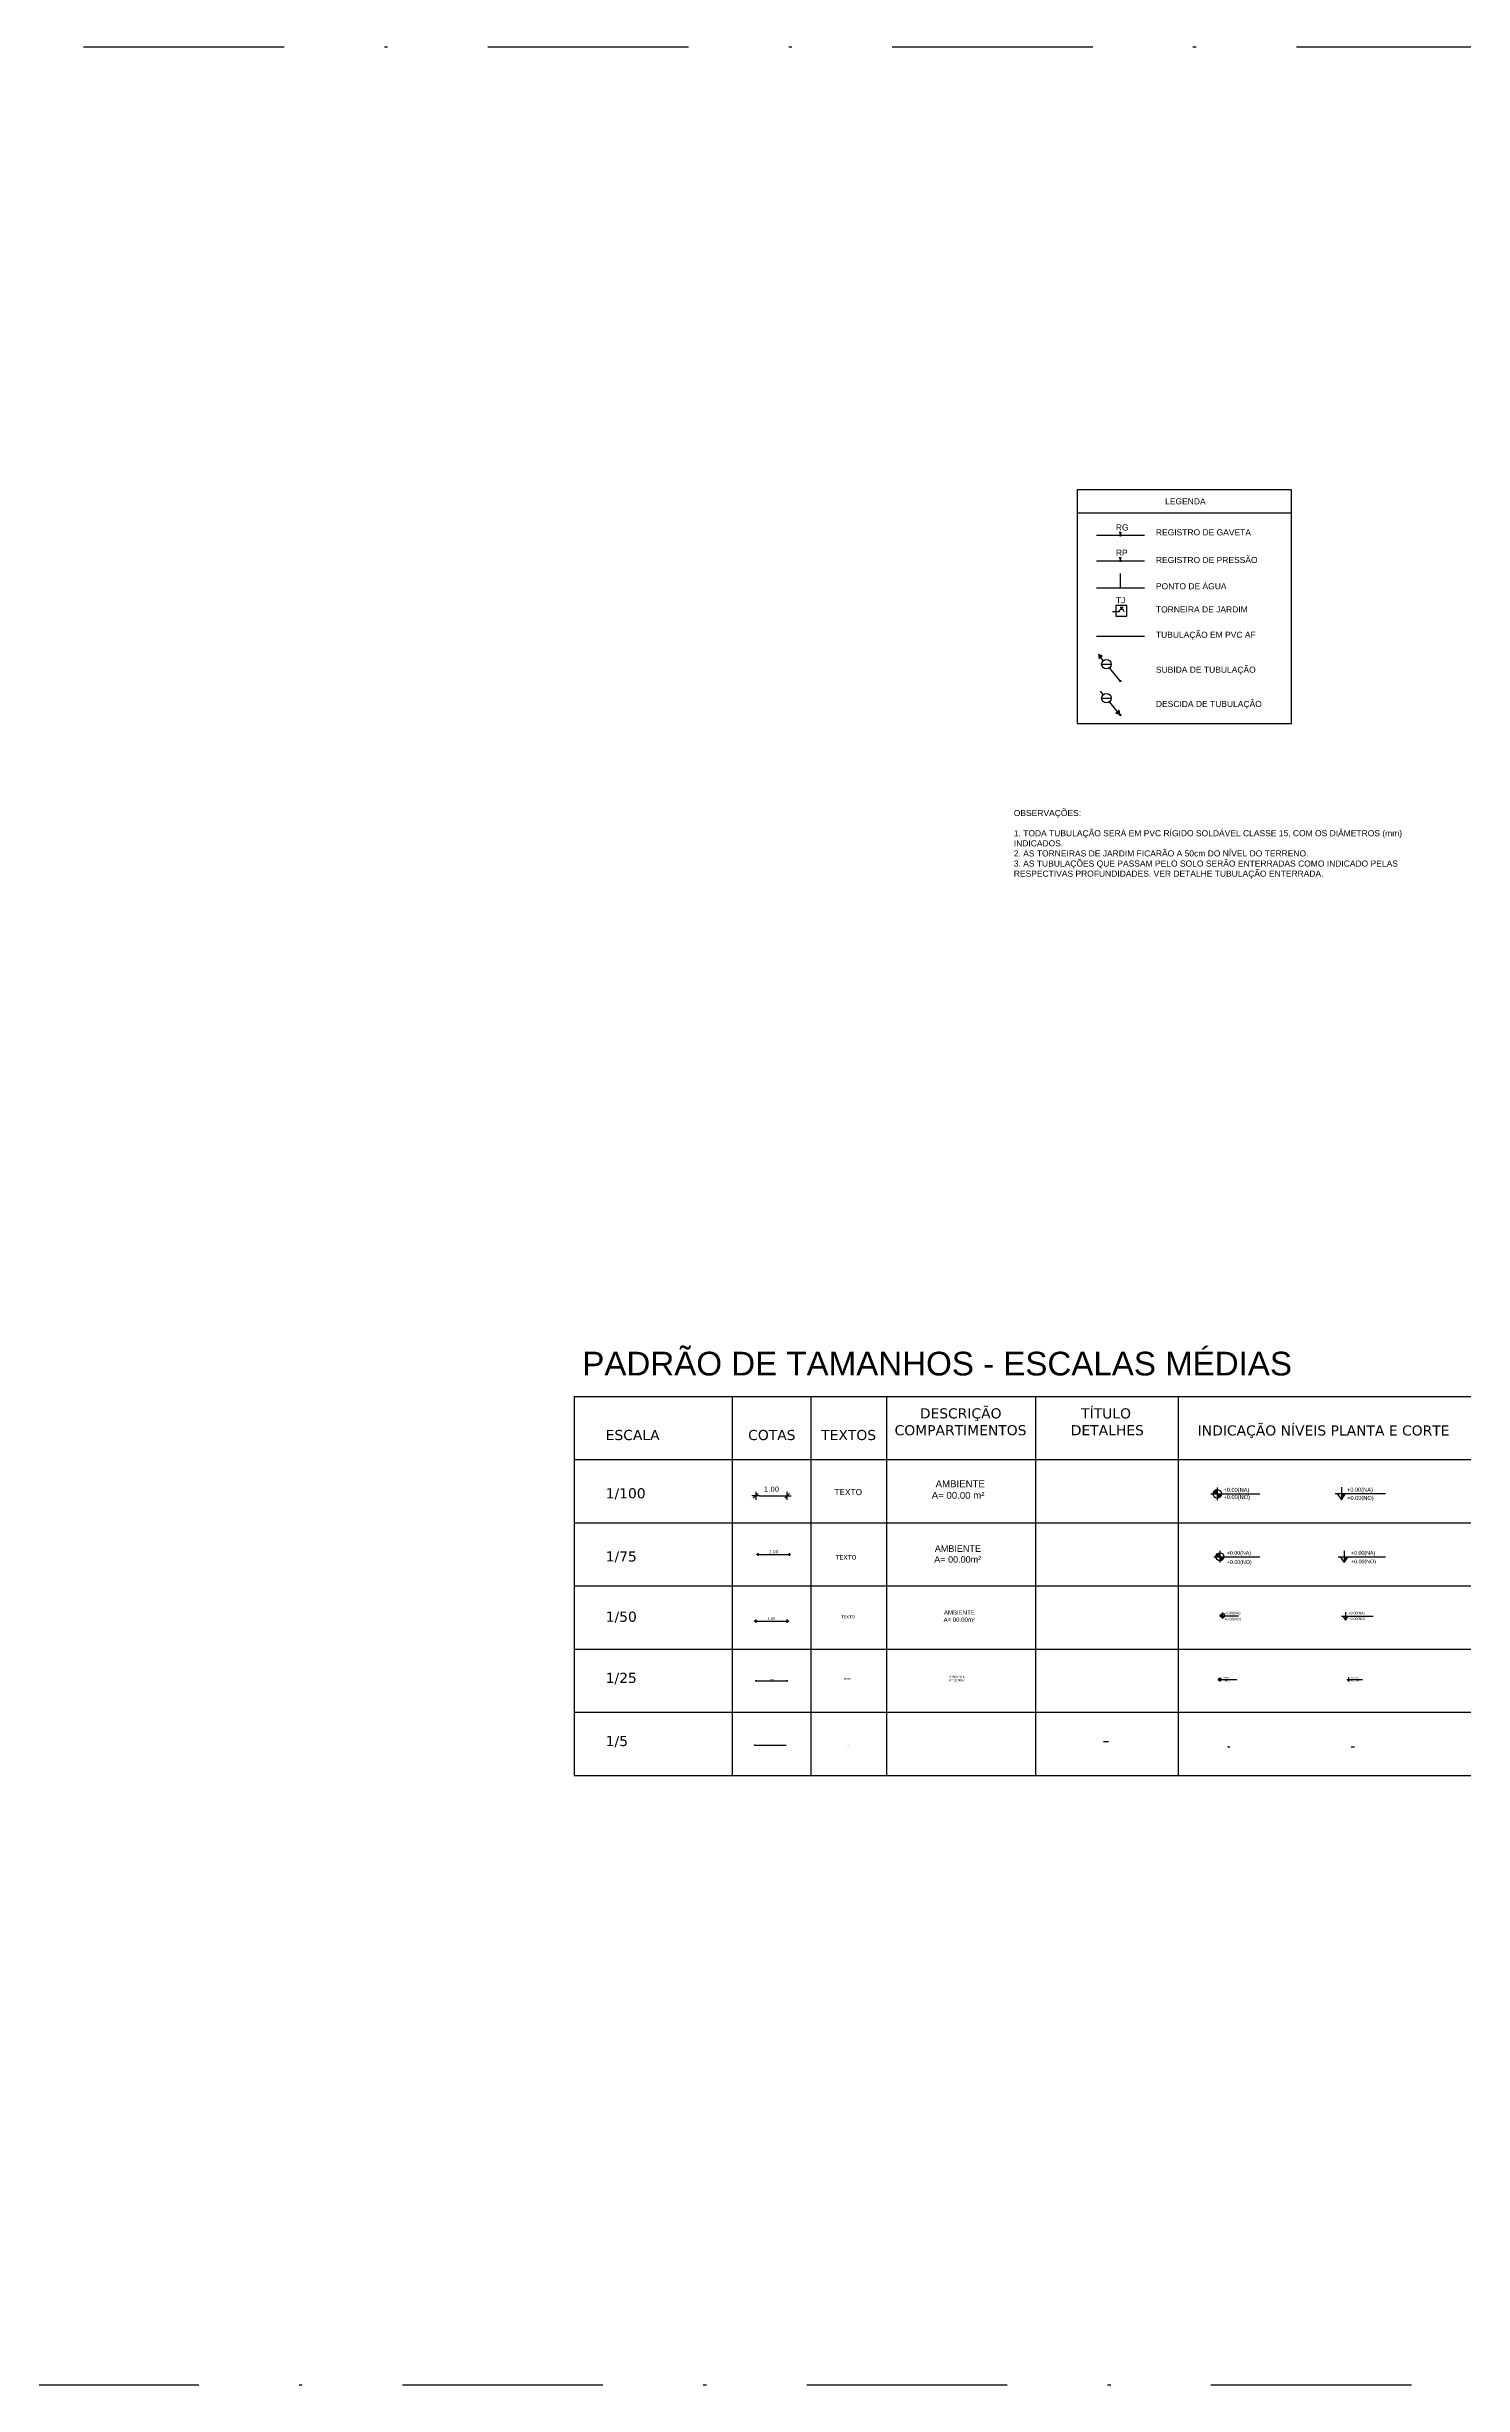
# Model space of a CAD drawing. Extents: x 354 to 566, y 99 to 173.
# Drawn here: x 484.7 to 529.5, y 98.7 to 172.7 of the extents above; entities that cross this region are included whole.
import ezdxf

# ---------------------------------------------------------------- set-up
doc = ezdxf.new("R2010")
doc.units = 0
doc.header["$MEASUREMENT"] = 0
doc.linetypes.add('DASHDOT', pattern=[25.4, 12.7, -6.35, 0, -6.35])
doc.layers.get('0').update_dxf_attribs({"linetype": 'CONTINUOUS'})
doc.layers.get('DEFPOINTS').update_dxf_attribs({"linetype": 'CONTINUOUS'})
for name, color, linetype in [('AF', 5, 'CONTINUOUS'), ('ARQ-CTA-1_025', 1, 'CONTINUOUS'), ('ARQ-CTA-1_050', 1, 'CONTINUOUS'), ('ARQ-CTA-1_100', 1, 'CONTINUOUS'), ('ARQ-HTC', 9, 'CONTINUOUS'), ('ARQ-SMB-1_025', 1, 'CONTINUOUS'), ('ARQ-SMB-1_050', 1, 'CONTINUOUS'), ('ARQ-SMB-1_075', 1, 'CONTINUOUS'), ('ARQ-SMB-1_100', 1, 'CONTINUOUS'), ('ARQ-TXT', 2, 'CONTINUOUS'), ('ARQ-TXT-1_025', 2, 'CONTINUOUS'), ('ARQ-TXT-1_050', 2, 'CONTINUOUS'), ('ARQ-TXT-1_075', 2, 'CONTINUOUS'), ('ARQ-TXT-1_100', 2, 'CONTINUOUS'), ('INST', 1, 'CONTINUOUS'), ('T-AF', 7, 'CONTINUOUS')]:
    doc.layers.add(name, color=color, linetype=linetype)
doc.styles.add('ESC-50-A20', font='arial.ttf', dxfattribs={"height": 0.1})
doc.styles.add('FNDE Text Cota 0075', font='verdana.ttf', dxfattribs={"height": 0.1})
doc.styles.add('FNDE Texto Cota 0005', font='verdana.ttf', dxfattribs={"height": 0.008})
doc.styles.add('FNDE Texto Cota 0025', font='verdana.ttf', dxfattribs={"height": 0.04})
doc.styles.add('FNDE Texto Cota 0050', font='verdana.ttf', dxfattribs={"height": 0.08})
doc.styles.add('FNDE Texto Cota 0100', font='verdana.ttf', dxfattribs={"height": 0.16})
doc.dimstyles.new('FNDE 1-0005', dxfattribs={"dimscale": 2.5, "dimtxt": 0.008, "dimasz": 0.0025, "dimexe": 0.15, "dimexo": 0.15, "dimgap": 0.0025, "dimtad": 1, "dimzin": 4, "dimdsep": 46, "dimtxsty": 'FNDE Texto Cota 0005', "dimblk": 'tic', "dimcen": 0.15, "dimdle": 0.15, "dimse1": 1, "dimse2": 1, "dimclrd": 251, "dimclre": 251, "dimclrt": 256, "dimaunit": 1, "dimadec": 3, "dimazin": 0, "dimtfac": 1, "dimtix": 1, "dimtmove": 2, "dimatfit": 3, "dimldrblk": 'tic', "dimfxl": 0.15, "dimtvp": 1, "dimtolj": 1, "dimtzin": 0, "dimarcsym": 0})
doc.dimstyles.new('FNDE 1-0025', dxfattribs={"dimscale": 5, "dimtxt": 0.04, "dimasz": 0.0035, "dimexe": 0.15, "dimexo": 0.15, "dimgap": 0.0025, "dimtad": 1, "dimzin": 1, "dimdsep": 46, "dimtxsty": 'FNDE Texto Cota 0025', "dimblk": 'tic', "dimcen": 0.015, "dimdle": 0.15, "dimse1": 1, "dimse2": 1, "dimclrd": 251, "dimclre": 251, "dimclrt": 256, "dimaunit": 1, "dimadec": 3, "dimazin": 0, "dimtfac": 1, "dimtix": 1, "dimtmove": 2, "dimatfit": 3, "dimfxl": 0.15, "dimtvp": 1, "dimtolj": 1, "dimtzin": 0, "dimarcsym": 0})
doc.dimstyles.new('FNDE 1-0050', dxfattribs={"dimscale": 5, "dimtxt": 0.08, "dimasz": 0.01, "dimexe": 0.15, "dimexo": 0.15, "dimgap": 0.01, "dimtad": 1, "dimzin": 1, "dimdsep": 46, "dimtxsty": 'FNDE Texto Cota 0050', "dimblk": 'tic', "dimcen": 0.015, "dimdle": 0.15, "dimse1": 1, "dimse2": 1, "dimclrd": 251, "dimclre": 251, "dimclrt": 256, "dimaunit": 1, "dimadec": 3, "dimazin": 0, "dimtfac": 1, "dimtix": 1, "dimtmove": 2, "dimatfit": 3, "dimfxl": 0.15, "dimtvp": 1, "dimtolj": 1, "dimtzin": 0, "dimarcsym": 0})
doc.dimstyles.new('FNDE 1-0100', dxfattribs={"dimscale": 2.5, "dimtxt": 0.16, "dimasz": 0.05, "dimexe": 0.15, "dimexo": 0.15, "dimgap": 0.05, "dimtad": 1, "dimzin": 4, "dimdsep": 46, "dimtxsty": 'FNDE Texto Cota 0100', "dimblk": 'tic', "dimcen": 0.15, "dimdle": 0.15, "dimse1": 1, "dimse2": 1, "dimclrd": 251, "dimclre": 251, "dimclrt": 256, "dimaunit": 1, "dimadec": 3, "dimazin": 0, "dimtfac": 1, "dimtix": 1, "dimtmove": 2, "dimatfit": 3, "dimldrblk": 'tic', "dimfxl": 0.15, "dimtvp": 1, "dimtolj": 1, "dimtzin": 0, "dimarcsym": 0})
doc.dimstyles.new('FNDE 1-075', dxfattribs={"dimscale": 2.5, "dimtxt": 0.1, "dimasz": 0.015, "dimexe": 0.15, "dimexo": 0.15, "dimgap": 0.015, "dimtad": 1, "dimzin": 4, "dimdsep": 46, "dimtxsty": 'FNDE Text Cota 0075', "dimblk": 'tic', "dimcen": 0.025, "dimdle": 0.15, "dimse1": 1, "dimse2": 1, "dimclrd": 251, "dimclre": 251, "dimclrt": 256, "dimaunit": 1, "dimadec": 3, "dimazin": 0, "dimtfac": 1, "dimtix": 1, "dimtmove": 2, "dimatfit": 3, "dimldrblk": 'DOTSMALL', "dimfxl": 0.15, "dimtvp": 1, "dimtolj": 1, "dimtzin": 0, "dimarcsym": 0})

# ---------------------------------------------------------------- blocks, each defined once
blk = doc.blocks.new('FNDE-Nível Corte-1_050')
blk.add_hatch(color=251).paths.add_polyline_path([(140.657, -0.187), (140.741, -0.187), (140.657, -0.313)])
at = {"color": 251}
for p, q in [((140.531, -0.187), (141.531, -0.187)), ((140.657, -0.061), (140.657, -0.313))]:
    blk.add_line(p, q, dxfattribs=at)
blk.add_lwpolyline([(140.573, -0.187), (140.657, -0.313), (140.741, -0.187)], dxfattribs=at)
blk = doc.blocks.new('FNDE-Nível Planta-1_100')
at = {"linetype": 'Continuous', "ltscale": 0.5}
h = blk.add_hatch(color=1, dxfattribs=at)
h.paths.add_polyline_path([(135.657, 7.813), (135.657, 7.981, 0.414214), (135.489, 7.813)])
h.paths.add_polyline_path([(135.657, 7.813), (135.657, 7.645, 0.414214), (135.825, 7.813)])
at = {"color": 1}
for p, q in [((135.405, 7.813), (135.825, 7.813)), ((135.657, 8.065), (135.657, 7.561)), ((135.825, 7.813), (137.338, 7.813))]:
    blk.add_line(p, q, dxfattribs=at)
blk.add_circle((135.657, 7.813), 0.168, dxfattribs=at)
blk = doc.blocks.new('tic')
at = {"color": 251}
for p, q in [((-1, 0), (1, 0)), ((0, -1), (0, 1))]:
    blk.add_line(p, q, dxfattribs=at)
blk.add_line((-0.6, -0.6), (0.6, 0.6))
blk = doc.blocks.new('*D21')
at = {"layer": 'ARQ-CTA-1_025', "color": 251, "lineweight": -2}
blk.add_line((507.135, 120.96), (508.1, 120.96), dxfattribs=at)
at = {"layer": 'DEFPOINTS', "color": 0}
for p in [(508.117, 120.96), (507.117, 119.96), (508.117, 119.96)]:
    blk.add_point(p, dxfattribs=at)
at = {"layer": 'ARQ-CTA-1_025', "color": 251, "lineweight": -2, "xscale": 0.0175, "yscale": 0.0175, "zscale": 0.0175, "rotation": 180}
blk.add_blockref('tic', (507.117, 120.96), dxfattribs=at)
at = {"layer": 'ARQ-CTA-1_025', "color": 251, "lineweight": -2, "xscale": 0.0175, "yscale": 0.0175, "zscale": 0.0175}
blk.add_blockref('tic', (508.117, 120.96), dxfattribs=at)
at = {"layer": 'ARQ-CTA-1_025', "insert": (507.617, 120.993), "char_height": 0.04, "attachment_point": 5, "style": 'FNDE Texto Cota 0025'}
blk.add_mtext('\\A1;1.00', dxfattribs=at)
blk = doc.blocks.new('*D22')
at = {"layer": 'ARQ-CTA-1_100', "color": 251, "lineweight": -2}
blk.add_line((507.242, 126.815), (507.992, 126.815), dxfattribs=at)
at = {"layer": 'DEFPOINTS', "color": 0}
for p in [(508.117, 126.815), (507.117, 125.96), (508.117, 125.96)]:
    blk.add_point(p, dxfattribs=at)
at = {"layer": 'ARQ-CTA-1_100', "color": 251, "lineweight": -2, "xscale": 0.125, "yscale": 0.125, "zscale": 0.125, "rotation": 180}
blk.add_blockref('tic', (507.117, 126.815), dxfattribs=at)
at = {"layer": 'ARQ-CTA-1_100', "color": 251, "lineweight": -2, "xscale": 0.125, "yscale": 0.125, "zscale": 0.125}
blk.add_blockref('tic', (508.117, 126.815), dxfattribs=at)
at = {"layer": 'ARQ-CTA-1_100', "insert": (507.617, 127.024), "char_height": 0.16, "attachment_point": 5, "style": 'FNDE Texto Cota 0100'}
blk.add_mtext('\\A1;1.00', dxfattribs=at)
blk = doc.blocks.new('FNDE-Nível Planta-1_025')
at = {"linetype": 'Continuous', "ltscale": 0.5}
h = blk.add_hatch(color=251, dxfattribs=at)
h.paths.add_polyline_path([(135.657, 3.813), (135.657, 3.855, 0.414214), (135.615, 3.813)])
h.paths.add_polyline_path([(135.657, 3.813), (135.657, 3.771, 0.414214), (135.699, 3.813)])
at = {"color": 251}
for p, q in [((135.594, 3.813), (135.699, 3.813)), ((135.657, 3.876), (135.657, 3.75)), ((135.699, 3.813), (136.199, 3.813))]:
    blk.add_line(p, q, dxfattribs=at)
blk.add_circle((135.657, 3.813), 0.042, dxfattribs=at)
blk = doc.blocks.new('FNDE-Nível Planta-1_050')
at = {"linetype": 'Continuous', "ltscale": 0.5}
h = blk.add_hatch(color=251, dxfattribs=at)
h.paths.add_polyline_path([(135.698, 5.827), (135.698, 5.894, 0.414214), (135.631, 5.827)])
h.paths.add_polyline_path([(135.698, 5.827), (135.698, 5.76, 0.414214), (135.766, 5.827)])
at = {"color": 251}
for p, q in [((135.698, 5.928), (135.698, 5.726)), ((135.598, 5.827), (135.766, 5.827)), ((135.766, 5.827), (136.198, 5.827))]:
    blk.add_line(p, q, dxfattribs=at)
blk.add_circle((135.698, 5.827), 0.0672, dxfattribs=at)
blk = doc.blocks.new('FNDE-Nível Corte-1_100')
blk.add_hatch(color=251).paths.add_polyline_path([(140.657, 1.813), (140.825, 1.813), (140.657, 1.561)])
at = {"color": 251}
for p, q in [((140.657, 2.065), (140.657, 1.561)), ((140.405, 1.813), (142.405, 1.813))]:
    blk.add_line(p, q, dxfattribs=at)
blk.add_lwpolyline([(140.489, 1.813), (140.657, 1.561), (140.825, 1.813)], dxfattribs=at)
blk = doc.blocks.new('FNDE-Nível Corte-1_025')
blk.add_hatch(color=251).paths.add_polyline_path([(140.657, -2.479), (140.699, -2.479), (140.657, -2.542)])
at = {"color": 251}
for p, q in [((140.594, -2.479), (141.094, -2.479)), ((140.657, -2.416), (140.657, -2.542))]:
    blk.add_line(p, q, dxfattribs=at)
blk.add_lwpolyline([(140.615, -2.479), (140.657, -2.542), (140.699, -2.479)], dxfattribs=at)
blk = doc.blocks.new('*D18')
at = {"layer": 'ARQ-CTA-1_050', "color": 251, "lineweight": -2}
blk.add_line((507.167, 122.847), (508.067, 122.847), dxfattribs=at)
at = {"layer": 'DEFPOINTS', "color": 0}
for p in [(507.117, 123.391), (508.117, 123.391), (508.117, 122.847)]:
    blk.add_point(p, dxfattribs=at)
at = {"layer": 'ARQ-CTA-1_050', "color": 251, "lineweight": -2, "xscale": 0.05, "yscale": 0.05, "zscale": 0.05, "rotation": 180}
blk.add_blockref('tic', (507.117, 122.847), dxfattribs=at)
at = {"layer": 'ARQ-CTA-1_050', "color": 251, "lineweight": -2, "xscale": 0.05, "yscale": 0.05, "zscale": 0.05}
blk.add_blockref('tic', (508.117, 122.847), dxfattribs=at)
at = {"layer": 'ARQ-CTA-1_050', "insert": (507.617, 122.93), "char_height": 0.08, "attachment_point": 5, "style": 'FNDE Texto Cota 0050'}
blk.add_mtext('\\A1;1.00', dxfattribs=at)
blk = doc.blocks.new('*D19')
at = {"layer": 'ARQ-HTC', "color": 251, "linetype": 'Continuous', "lineweight": -2}
blk.add_line((507.222, 124.957), (508.147, 124.957), dxfattribs=at)
at = {"layer": 'DEFPOINTS', "color": 0, "linetype": 'Continuous'}
for p in [(507.184, 125.082), (508.184, 125.082), (508.184, 124.957)]:
    blk.add_point(p, dxfattribs=at)
at = {"layer": 'ARQ-HTC', "color": 251, "linetype": 'Continuous', "lineweight": -2, "xscale": 0.0375, "yscale": 0.0375, "zscale": 0.0375, "rotation": 180}
blk.add_blockref('tic', (507.184, 124.957), dxfattribs=at)
at = {"layer": 'ARQ-HTC', "color": 251, "linetype": 'Continuous', "lineweight": -2, "xscale": 0.0375, "yscale": 0.0375, "zscale": 0.0375}
blk.add_blockref('tic', (508.184, 124.957), dxfattribs=at)
at = {"layer": 'ARQ-HTC', "linetype": 'Continuous', "insert": (507.684, 125.047), "char_height": 0.1, "attachment_point": 5, "style": 'FNDE Text Cota 0075'}
blk.add_mtext('\\A1;1.00', dxfattribs=at)
blk = doc.blocks.new('_DOTSMALL')
at = {"color": 0, "linetype": 'ByBlock', "const_width": 0.5}
blk.add_lwpolyline([(-0.0625, 0, 1), (0.0625, 0, 1)], format="xyb", close=True, dxfattribs=at)
blk = doc.blocks.new('*D20')
at = {"layer": 'ARQ-HTC', "color": 251, "linetype": 'Continuous', "lineweight": -2}
blk.add_line((507.078, 118.924), (508.065, 118.924), dxfattribs=at)
at = {"layer": 'DEFPOINTS', "color": 0, "linetype": 'Continuous'}
for p in [(507.072, 119.001), (508.072, 119.019), (508.072, 118.924)]:
    blk.add_point(p, dxfattribs=at)
at = {"layer": 'ARQ-HTC', "color": 251, "linetype": 'Continuous', "lineweight": -2, "xscale": 0.00625, "yscale": 0.00625, "zscale": 0.00625, "rotation": 180}
blk.add_blockref('tic', (507.072, 118.924), dxfattribs=at)
at = {"layer": 'ARQ-HTC', "color": 251, "linetype": 'Continuous', "lineweight": -2, "xscale": 0.00625, "yscale": 0.00625, "zscale": 0.00625}
blk.add_blockref('tic', (508.072, 118.924), dxfattribs=at)
at = {"layer": 'ARQ-HTC', "linetype": 'Continuous', "insert": (507.572, 118.934), "char_height": 0.008, "attachment_point": 5, "style": 'FNDE Texto Cota 0005'}
blk.add_mtext('\\A1;1.00', dxfattribs=at)

msp = doc.modelspace()

# ---------------------------------------------------------------- hatches: boundary and pattern name
at = {"layer": 'T-AF'}
for points in [[(517.959, 153.46), (517.98, 153.319), (518.092, 153.412)], [(518.65, 151.552), (518.629, 151.693), (518.516, 151.6)]]:
    msp.add_hatch(color=5, dxfattribs=at).paths.add_polyline_path(points)

# ---------------------------------------------------------------- linework, layer by layer
at = {"color": 251}
for p, q in [((501.367, 129.96), (550.241, 129.96)), ((501.367, 129.96), (501.367, 117.96)), ((506.367, 129.96), (506.367, 117.96)), ((508.867, 129.96), (508.867, 117.96)), ((511.258, 129.96), (511.258, 117.96)), ((515.973, 129.96), (515.973, 117.96)), ((520.489, 129.96), (520.489, 117.96)), ((501.367, 127.96), (550.241, 127.96)), ((501.367, 127.96), (550.241, 127.96)), ((501.367, 125.96), (550.241, 125.96)), ((501.367, 123.96), (550.241, 123.96)), ((501.367, 121.96), (550.241, 121.96)), ((501.367, 119.96), (550.241, 119.96)), ((501.367, 117.96), (550.241, 117.96))]:
    msp.add_line(p, q, dxfattribs=at)
at = {"linetype": 'DASHDOT', "ltscale": 0.5}
msp.add_lwpolyline([(383.438, 172.698), (566.282, 172.698), (566.282, 98.653), (383.438, 98.653)], close=True, dxfattribs=at)
at = {"layer": 'AF', "linetype": 'Continuous'}
msp.add_line((517.906, 154.036), (519.424, 154.036), dxfattribs=at)
at = {"layer": 'ARQ-HTC', "color": 5, "linetype": 'Continuous'}
msp.add_line((518.131, 119.038), (518.287, 119.038), dxfattribs=at)
at = {"layer": 'INST', "color": 2}
for p, q in [((524.083, 158.673), (517.298, 158.673)), ((517.298, 158.673), (517.298, 151.27)), ((524.083, 151.27), (524.083, 158.673)), ((524.083, 157.928), (517.298, 157.928)), ((517.298, 151.27), (524.083, 151.27))]:
    msp.add_line(p, q, dxfattribs=at)
at = {"layer": 'INST', "color": 6, "linetype": 'Continuous'}
for p, q in [((517.906, 157.232), (519.424, 157.232)), ((517.906, 156.422), (519.424, 156.422)), ((517.906, 155.57), (519.424, 155.57)), ((518.665, 155.57), (518.665, 156.017))]:
    msp.add_line(p, q, dxfattribs=at)
at = {"layer": 'INST', "color": 4, "linetype": 'Continuous'}
for p, q in [((518.665, 157.322), (518.627, 157.322)), ((518.627, 157.322), (518.701, 157.322)), ((518.665, 157.267), (518.665, 157.322)), ((518.627, 156.511), (518.701, 156.511)), ((518.665, 156.511), (518.627, 156.511)), ((518.665, 156.456), (518.665, 156.511)), ((518.685, 154.946), (518.655, 154.946)), ((518.655, 154.946), (518.701, 154.946)), ((518.701, 154.883), (518.701, 154.946)), ((518.748, 154.946), (518.701, 154.946)), ((518.718, 154.946), (518.748, 154.946))]:
    msp.add_line(p, q, dxfattribs=at)
at = {"layer": 'INST', "color": 5, "linetype": 'Continuous'}
msp.add_line((518.621, 154.802), (518.412, 154.802), dxfattribs=at)
at = {"layer": 'INST', "color": 1, "linetype": 'Continuous', "const_width": 0.0425, "flags": 128}
for points in [[(518.644, 157.232, 1), (518.686, 157.232, 1)], [(518.644, 156.422, 1), (518.686, 156.422, 1)]]:
    msp.add_lwpolyline(points, format="xyb", close=True, dxfattribs=at)
at = {"layer": 'INST', "color": 3, "linetype": 'Continuous', "flags": 128}
msp.add_lwpolyline([(518.525, 154.669), (518.865, 154.669), (518.865, 155.009), (518.525, 155.009)], close=True, dxfattribs=at)
at = {"layer": 'INST', "color": 5, "linetype": 'Continuous'}
msp.add_arc((518.701, 154.802), 0.0806, 0, 180, dxfattribs=at)
at = {"layer": 'T-AF', "color": 5}
for p, q in [((517.959, 153.46), (518.092, 153.412)), ((517.98, 153.319), (518.092, 153.412)), ((518.123, 153.263), (518.038, 153.367)), ((518.059, 153.424), (518.064, 153.389)), ((518.072, 153.149), (518.375, 153.149)), ((518.65, 152.629), (518.32, 153.031)), ((518.123, 152.186), (518.038, 152.29)), ((518.072, 152.072), (518.375, 152.072)), ((518.65, 151.552), (518.32, 151.955)), ((518.629, 151.693), (518.516, 151.6)), ((518.65, 151.552), (518.516, 151.6)), ((518.65, 151.552), (518.629, 151.693))]:
    msp.add_line(p, q, dxfattribs=at)
for centre, radius in [((518.223, 153.149), 0.152), ((518.661, 152.615), 0.0182), ((518.223, 152.072), 0.152), ((518.661, 151.538), 0.0182)]:
    msp.add_circle(centre, radius, dxfattribs=at)

# ---------------------------------------------------------------- block references
at = {"layer": 'ARQ-SMB-1_025'}
for name, p in [('FNDE-Nível Planta-1_025', (386.157, 117.189)), ('FNDE-Nível Corte-1_025', (385.235, 123.481))]:
    msp.add_blockref(name, p, dxfattribs=at)
at = {"layer": 'ARQ-SMB-1_050'}
for name, p in [('FNDE-Nível Planta-1_050', (386.203, 117.192)), ('FNDE-Nível Corte-1_050', (385.137, 123.192))]:
    msp.add_blockref(name, p, dxfattribs=at)
at = {"layer": 'ARQ-SMB-1_050', "xscale": 0.1, "yscale": 0.1, "zscale": 0.1}
for name, p in [('FNDE-Nível Planta-1_050', (508.51, 118.287)), ('FNDE-Nível Corte-1_050', (511.919, 118.887))]:
    msp.add_blockref(name, p, dxfattribs=at)
at = {"layer": 'ARQ-SMB-1_100'}
for name, p, xscale, yscale, zscale in [('FNDE-Nível Planta-1_100', (413.206, 120.63), 0.8, 0.8, 0.8), ('FNDE-Nível Corte-1_100', (413.137, 125.438), 0.8, 0.8, 0.8), ('FNDE-Nível Planta-1_100', (420.073, 119.028), 0.75, 0.75, 0.75), ('FNDE-Nível Corte-1_100', (420.257, 123.528), 0.75, 0.75, 0.75)]:
    msp.add_blockref(name, p, dxfattribs=dict(at, xscale=xscale, yscale=yscale, zscale=zscale))

# ---------------------------------------------------------------- texts
at = {"layer": 'ARQ-SMB-1_025', "style": 'ESC-50-A20'}
for tag, p, s in [('+0.00(NA)', (521.876, 121.035), 'NA'), ('+0.00(NO)', (521.877, 120.94), 'NO'), ('+0.00(NA)', (525.955, 121.035), 'NA'), ('+0.00(NO)', (525.956, 120.945), 'NO')]:
    msp.add_attdef(tag, p, s, height=0.04, dxfattribs=at)
at = {"layer": 'ARQ-SMB-1_050', "style": 'ESC-50-A20'}
for tag, p, s, height in [('+0.00(NA)', (521.954, 123.064), 'NA', 0.08), ('+0.00(NO)', (521.956, 122.872), 'NO', 0.08), ('+0.00(NA)', (525.889, 123.063), 'NA', 0.08), ('+0.00(NO)', (525.89, 122.883), 'NO', 0.08), ('+0.00(NA)', (522.085, 118.874), 'NA', 0.008), ('+0.00(NO)', (522.085, 118.855), 'NO', 0.008), ('+0.00(NA)', (525.994, 118.874), 'NA', 0.008), ('+0.00(NO)', (525.994, 118.856), 'NO', 0.008)]:
    msp.add_attdef(tag, p, s, height=height, dxfattribs=at)
at = {"layer": 'ARQ-SMB-1_075', "style": 'ESC-50-A20'}
for tag, p, s in [('+0.00(NA)', (522.032, 124.947), 'NA'), ('+0.00(NO)', (522.034, 124.659), 'NO'), ('+0.00(NA)', (525.966, 124.947), 'NA'), ('+0.00(NO)', (525.969, 124.677), 'NO')]:
    msp.add_attdef(tag, p, s, height=0.12, dxfattribs=at)
at = {"layer": 'ARQ-SMB-1_100', "style": 'ESC-50-A20'}
for tag, p, s in [('+0.00(NA)', (521.928, 126.94), 'NA'), ('+0.00(NO)', (521.928, 126.712), 'NA'), ('+0.00(NA)', (525.839, 126.944), 'NA'), ('+0.00(NO)', (525.844, 126.685), 'NO')]:
    msp.add_attdef(tag, p, s, height=0.128, dxfattribs=at)
at = {"layer": 'ARQ-TXT', "attachment_point": 1, "style": 'ESC-50-A20'}
for s, width, gutter_width, insert, char_height in [('PADRÃO DE TAMANHOS - ESCALAS MÉDIAS', 23.10605, 12.5, (501.627, 131.377), 0.75), ('\\pi1.0553;{\\fVerdana|b0|i0|c0|p34;DESCRIÇÃO \\P\\pi0.25715;COMPARTIMENTOS}', 4.7147, 0.5, (511.258, 129.586), 0.32), ('\\pi1.4497;{\\fVerdana|b0|i0|c0|p34;TÍTULO\\P\\pi1.1201;DETALHES}', 4.51623, 0.5, (515.973, 129.586), 0.32), ('{\\fVerdana|b0|i0|c0|p34;ESCALA}', 4, 0.5, (502.367, 128.901), 0.32), ('\\pi0.51168;{\\fVerdana|b0|i0|c0|p34;COTAS}', 2.5, 0.5, (506.367, 128.901), 0.32), ('\\pi0.32317;{\\fVerdana|b0|i0|c0|p34;TEXTOS}', 2.39053, 0.5, (508.867, 128.901), 0.32), ('\\pi0.6234;{\\fVerdana|b0|i0|c0|p34;INDICAÇÃO NÍVEIS PLANTA E CORTE}', 9.49351, 0.5, (520.489, 129.045), 0.32), ('{\\fVerdana|b0|i0|c0|p34;1/100}', 8.52818, 0.5, (502.367, 127.056), 0.32), ('{\\fVerdana|b0|i0|c0|p34;1/75}', 8.52818, 0.5, (502.367, 125.056), 0.32), ('{\\fVerdana|b0|i0|c0|p34;1/50}', 8.52818, 0.5, (502.367, 123.148), 0.32), ('{\\fVerdana|b0|i0|c0|p34;1/25}', 8.52818, 0.5, (502.367, 121.212), 0.32), ('{\\fVerdana|b0|i0|c0|p34;1/5}', 8.52818, 0.5, (502.367, 119.212), 0.32)]:
    msp.add_mtext_dynamic_manual_height_columns(s, width=width, gutter_width=gutter_width, heights=[0], dxfattribs=dict(at, insert=insert, char_height=char_height))
at = {"layer": 'ARQ-TXT-1_025', "color": 3, "insert": (518.053, 119.021), "char_height": 0.012, "width": 0.23272, "attachment_point": 7, "style": 'ESC-50-A20'}
msp.add_mtext('\\pi0.079352;DETALHE 2 - VISTA\\P\\pi0.1406;{\\C256;ESCALA 1/5}', dxfattribs=at)
at = {"layer": 'ARQ-TXT-1_050', "attachment_point": 1, "style": 'ESC-50-A20'}
for s, width, insert, char_height in [('\\pi1.0649;AMBIENTE     \\P\\pi0.94075;A= 00.00 m²', 3.27851, (511.749, 127.304), 0.21845), ('\\pi0.47118;AMBIENTE       \\P\\pi0.45365;A= 00.00m²', 2.38952, (512.317, 125.245), 0.2048), ('\\pi0.71237;AMBIENTE       \\P\\pi0.70069;A= 00.00m²', 2.38952, (512.366, 123.189), 0.13653), ('\\pi0.95357;AMBIENTE       \\P\\pi0.94772;A= 00.00m²', 2.38952, (512.292, 121.125), 0.06827)]:
    msp.add_mtext_dynamic_manual_height_columns(s, width=width, gutter_width=1, heights=[0], dxfattribs=dict(at, insert=insert, char_height=char_height))
at = {"layer": 'ARQ-TXT-1_075', "attachment_point": 1, "style": 'ESC-50-A20'}
for width, insert, char_height in [(1.64607, (509.612, 127.029), 0.192), (1.60806, (509.65, 124.939), 0.144), (1.43813, (509.82, 123.034), 0.096), (1.34738, (509.911, 121.046), 0.048), (1.23336, (510.025, 118.922), 0.0096)]:
    msp.add_mtext_dynamic_manual_height_columns('{\\fVerdana|b0|i0|c0|p34;TEXTO}', width=width, gutter_width=0.5, heights=[0], dxfattribs=dict(at, insert=insert, char_height=char_height))
at = {"layer": 'ARQ-TXT-1_100', "char_height": 0.192, "attachment_point": 1, "style": 'ESC-50-A20'}
for s, insert, width in [('{\\fArial|b0|i0|c0|p34;\\C4;LEGENDA}', (520.081, 158.399), 15.15487), ('{\\fArial|b0|i0|c0|p34;\\C4;RG}', (518.521, 157.573), 15.15487), ('{\\fArial|b0|i0|c0|p34;\\C4;REGISTRO DE GAVETA}', (519.789, 157.419), 13.03643), ('{\\fArial|b0|i0|c0|p34;\\C4;RP}', (518.521, 156.774), 15.15487), ('{\\fArial|b0|i0|c0|p34;\\C4;REGISTRO DE PRESSÃO}', (519.789, 156.543), 13.03643), ('{\\fArial|b0|i0|c0|p34;\\C4;PONTO DE ÁGUA}', (519.789, 155.712), 13.03643), ('{\\fArial|b0|i0|c0|p34;\\C4;TJ}', (518.521, 155.267), 15.15487), ('{\\fArial|b0|i0|c0|p34;\\C4;TORNEIRA DE JARDIM}', (519.789, 154.977), 13.03643), ('{\\fArial|b0|i0|c0|p34;\\C4;TUBULAÇÃO EM PVC AF}', (519.789, 154.175), 13.03643), ('{\\fArial|b0|i0|c0|p34;\\C4;SUBIDA DE TUBULAÇÃO }', (519.789, 153.069), 13.03643), ('{\\fArial|b0|i0|c0|p34;\\C4;DESCIDA DE TUBULAÇÃO }', (519.789, 151.986), 13.03643), ('{\\C4;OBSERVAÇÕES:\\P}\\P1. TODA TUBULAÇÃO SERÁ EM PVC RÍGIDO SOLDÁVEL CLASSE 15, COM OS DIÂMETROS (mm) INDICADOS.\\P2. AS TORNEIRAS DE JARDIM FICARÃO A 50cm DO NÍVEL DO TERRENO.\\P3. AS TUBULAÇÕES QUE PASSAM PELO SOLO SERÃO ENTERRADAS COMO INDICADO PELAS RESPECTIVAS PROFUNDIDADES. VER DETALHE TUBULAÇÃO ENTERRADA.', (515.289, 148.532), 13.03643)]:
    msp.add_mtext(s, dxfattribs=dict(at, insert=insert, width=width))

# ---------------------------------------------------------------- dimensions: what is measured, and where the dimension line sits
at = {"layer": 'ARQ-CTA-1_025'}
dim = msp.add_linear_dim(base=(508.117, 120.96), p1=(507.117, 119.96), p2=(508.117, 119.96), dimstyle='FNDE 1-0025', dxfattribs=at)
dim.commit()
dim.dimension.update_dxf_attribs({"geometry": '*D21', "text_midpoint": (507.617, 120.993)})
at = {"layer": 'ARQ-CTA-1_050'}
dim = msp.add_linear_dim(base=(508.117, 122.847), p1=(507.117, 123.391), p2=(508.117, 123.391), dimstyle='FNDE 1-0050', override={"dimtad": 0}, dxfattribs=at)
dim.commit()
dim.dimension.update_dxf_attribs({"geometry": '*D18', "text_midpoint": (507.617, 122.93)})
at = {"layer": 'ARQ-CTA-1_100'}
dim = msp.add_linear_dim(base=(508.117, 126.815), p1=(507.117, 125.96), p2=(508.117, 125.96), dimstyle='FNDE 1-0100', dxfattribs=at)
dim.commit()
dim.dimension.update_dxf_attribs({"geometry": '*D22', "text_midpoint": (507.617, 127.024)})
at = {"layer": 'ARQ-HTC', "linetype": 'Continuous'}
for base, p1, p2, dimstyle, picture, middle in [((508.184, 124.957), (507.184, 125.082), (508.184, 125.082), 'FNDE 1-075', '*D19', (507.684, 125.047)), ((508.072, 118.924), (507.072, 119.001), (508.072, 119.019), 'FNDE 1-0005', '*D20', (507.572, 118.934))]:
    dim = msp.add_linear_dim(base=base, p1=p1, p2=p2, dimstyle=dimstyle, dxfattribs=at)
    dim.commit()
    dim.dimension.update_dxf_attribs({"geometry": picture, "text_midpoint": middle})

doc.saveas('drawing.dxf')
